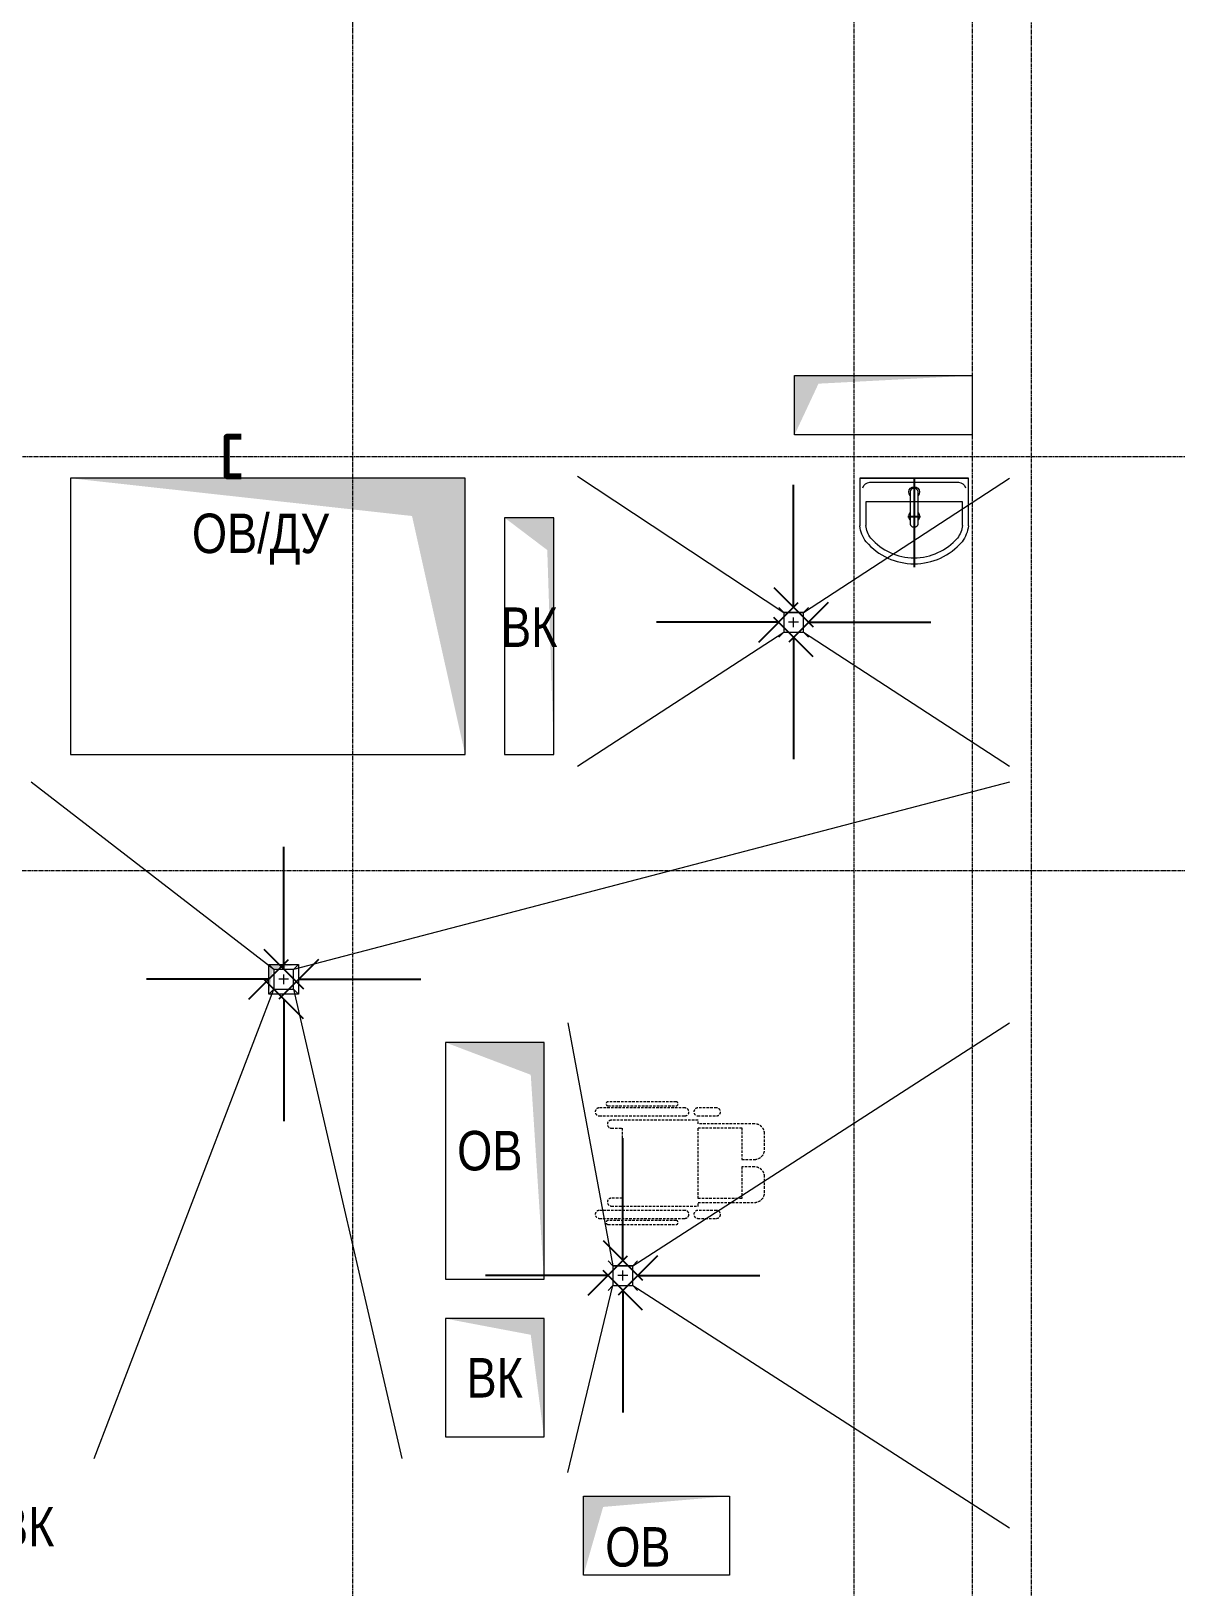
# Model space of a CAD drawing. Header units: millimetres. Extents: x -231292 to 573618, y -153144 to 564035.
# Drawn here: x -173445 to -167642, y 170765 to 178652 of the extents above; entities that cross this region are included whole.
import ezdxf

# ---------------------------------------------------------------- set-up
doc = ezdxf.new("R2010")
doc.units = ezdxf.units.MM
doc.linetypes.add('CENTER2', pattern=[28.575, 19.05, -3.175, 3.175, -3.175])
doc.linetypes.add('DASHED', pattern=[19.05, 12.7, -6.35])
doc.layers.get('0').update_dxf_attribs({"color": 250})
doc.layers.get('Defpoints').update_dxf_attribs({"color": 250})
for name, color, linetype, lineweight in [('АИ_Сантехника', 250, 'Continuous', 0), ('АР_Отверстия', 250, 'Continuous', 9), ('АР_Сантехника_МГН', 250, 'Continuous', 0), ('ВК_Шахты', 5, 'Continuous', 9), ('КМ_Фахверки', 250, 'Continuous', 80), ('ОВ_Шахты', 250, 'Continuous', 5), ('РД_Оси_100', 250, 'Continuous', 0), ('РД_Разуклонка к трапам', 124, 'Continuous', 0)]:
    doc.layers.add(name, color=color, linetype=linetype, lineweight=lineweight)
doc.styles.add('style1', font='ARIALN.TTF')
doc.dimstyles.new('scale_100', dxfattribs={"dimtxt": 200, "dimasz": 125, "dimexe": 60, "dimexo": 100, "dimgap": 30, "dimtad": 1, "dimdec": 0, "dimdsep": 46, "dimtxsty": 'style1', "dimblk": 'OBLIQUE', "dimcen": 150, "dimdle": 60, "dimclrd": 256, "dimclre": 256, "dimclrt": 256, "dimadec": 0, "dimazin": 0, "dimtfac": 1, "dimtdec": 0, "dimtmove": 1, "dimatfit": 3, "dimldrblk": 'OBLIQUE', "dimfxl": 1, "dimtolj": 1, "dimtzin": 0, "dimarcsym": 0})

# ---------------------------------------------------------------- blocks, each defined once
blk = doc.blocks.new('СОШ_2200_АР_ОСИ_М100_28.05.24')
at = {"layer": 'РД_Оси_100', "linetype": 'CENTER2'}
for p, q in [((49960, -6155), (49960, 139938.679)), ((71363.995, 19200), (33000, 19200))]:
    blk.add_line(p, q, dxfattribs=at)
for points in [[(52500, 139938.679), (52500, -5755), (52358.276, -6155)], [(53100, 139938.679), (53100, -5755), (52949.266, -6155)], [(53400, 70753.904), (53400, -5755), (53550, -6155)], [(33000, 21300), (71363.995, 21300)]]:
    blk.add_lwpolyline(points, dxfattribs=at)
blk = doc.blocks.new('otv')
at = {"linetype": 'Continuous'}
blk.add_lwpolyline([(0, -1), (0, 0), (1, 0), (1, -1)], close=True, dxfattribs=at)
blk.add_solid([(0, -1), (0, 0), (0.1346, -0.1366), (1, 0)], dxfattribs=at)
blk = doc.blocks.new('Ф_пеноблок 200')
at = {"layer": 'КМ_Фахверки'}
blk.add_lwpolyline([(0, -75), (0, 0), (200, 0), (200, -75)], dxfattribs=at)
blk = doc.blocks.new('_Oblique')
at = {"color": 0, "linetype": 'ByBlock', "lineweight": -2}
blk.add_line((-0.5, -0.5), (0.5, 0.5), dxfattribs=at)
blk = doc.blocks.new('A$Cd7e03b91')
at = {"layer": 'РД_Разуклонка к трапам', "lineweight": 0}
for p, q in [((-100, 100), (-150, 150)), ((-50, 0), (50, 0)), ((0, -50), (0, 50)), ((100, 100), (150, 150)), ((-100, -100), (-150, -150)), ((100, -100), (150, -150))]:
    blk.add_line(p, q, dxfattribs=at)
blk.add_lwpolyline([(-100, 100), (100, 100), (100, -100), (-100, -100), (-100, 100)], dxfattribs=at)
blk.add_lwpolyline([(-100, 100), (100, 100), (100, -100), (-100, -100), (-100, 100)], dxfattribs=at)
blk = doc.blocks.new('Коляска')
at = {"layer": 'АИ_Сантехника', "linetype": 'DASHED', "lineweight": 0}
for p, q in [((-279.8, 116.6), (-279.8, -318.4)), ((-239.8, -318.4), (-239.8, 116.6)), ((239.8, 116.6), (239.8, -318.4)), ((279.8, -318.4), (279.8, 116.6)), ((-310.9, 71.7), (-310.9, -273.5)), ((-290.9, -273.5), (-290.9, 71.7)), ((-217.5, 55), (-217.5, -385)), ((-177.5, 0), (-177.5, 55)), ((177.5, 0), (-177.5, 0)), ((177.5, 55), (177.5, 0)), ((217.5, -385), (217.5, 55)), ((290.9, 71.7), (290.9, -273.5)), ((310.9, -273.5), (310.9, 71.7)), ((-279.8, -383.4), (-279.8, -478.4)), ((-239.8, -478.4), (-239.8, -383.4)), ((-217.5, -385), (-199, -385)), ((-199, -385), (-199, -671.7)), ((-179, -606.7), (-179, -385)), ((-179, -385), (179, -385)), ((179, -385), (179, -606.7)), ((199, -671.7), (199, -385)), ((199, -385), (217.5, -385)), ((239.8, -383.4), (239.8, -478.4)), ((279.8, -478.4), (279.8, -383.4)), ((-19, -606.7), (-179, -606.7)), ((-19, -671.7), (-19, -606.7)), ((179, -606.7), (19, -606.7)), ((19, -606.7), (19, -671.7)), ((-149, -721.7), (-69, -721.7)), ((69, -721.7), (149, -721.7))]:
    blk.add_line(p, q, dxfattribs=at)
for centre, radius, start, end in [((-300.9, 71.7), 10, 0, 180), ((-259.8, 116.6), 20, 0, 180), ((259.8, 116.6), 20, 0, 180), ((300.9, 71.7), 10, 0, 180), ((-197.5, 55), 20, 0, 180), ((197.5, 55), 20, 0, 180), ((-300.9, -273.5), 10, 180, 0), ((300.9, -273.5), 10, 180, 0), ((-259.8, -318.4), 20, 180, 0), ((-259.8, -383.4), 20, 0, 180), ((259.8, -318.4), 20, 180, 0), ((259.8, -383.4), 20, 0, 180), ((-259.8, -478.4), 20, 180, 0), ((259.8, -478.4), 20, 180, 0), ((-149, -671.7), 50, 180, 270), ((-69, -671.7), 50, 270, 0), ((69, -671.7), 50, 180, 270), ((149, -671.7), 50, 270, 0)]:
    blk.add_arc(centre, radius, start, end, dxfattribs=at)
blk = doc.blocks.new('Раковина 550х435')
for points in [[(-321.9, -242.7, -0.459952), (-321.9, 242.7)], [(-302.8, -219.5, -0.458637), (-302.8, 219.5)]]:
    blk.add_lwpolyline(points, format="xyb")
for points in [[(-241.8, 275), (0, 275), (0, -275), (-241.8, -275)], [(-240.2, 245), (-120, 245), (-120, -245), (-240.2, -245)], [(0, -275), (0, 275)], [(-20, -224.7), (-20, 224.7)]]:
    blk.add_lwpolyline(points)
for centre, radius, start, end in [((-226.7, 122.1), 153.6, 95.62187, 128.26685), ((-226.7, 122.1), 123.6, 95.62187, 128.26685), ((-59.6, 221.7), 39.7, 4.35212, 73.11896), ((-193, 0), 27, 47.79455, 132.20545), ((-70, 0), 27, 227.79455, 132.20545), ((-193, 0), 27, 227.79455, 312.20545), ((-226.7, -122.1), 123.6, 231.73315, 264.37813), ((-59.6, -221.7), 39.7, 286.88104, 355.64788), ((-226.7, -122.1), 153.6, 231.73315, 264.37813)]:
    blk.add_arc(centre, radius, start, end)
blk.add_open_spline([(-232.3, 20), (-233.1, 20), (-233.9, 19.9), (-235.6, 19.6), (-236.4, 19.3), (-238, 18.6), (-238.8, 18.1), (-240.7, 16.8), (-241.7, 15.7), (-243.6, 13.4), (-244.4, 12.2), (-245.6, 9.4), (-246.1, 8), (-246.9, 5.2), (-247.1, 3.7), (-247.3, 1.6), (-247.3, 0.8), (-247.3, -0.6), (-247.3, -1.3), (-247.2, -2.7), (-247.1, -3.5), (-246.7, -5.9), (-246.3, -7.7), (-244.9, -11.1), (-244.1, -12.7), (-242.2, -15.3), (-241.2, -16.3), (-238.9, -18.1), (-237.7, -18.8), (-235.4, -19.6), (-234.4, -19.9), (-233.2, -20), (-233, -20), (-232.8, -20), (-232.7, -20), (-232.6, -20), (-232.5, -20), (-232.3, -20), (-232.3, -20), (-232.3, -20), (-232.3, -20), (-232.2, -20), (-232.2, -20), (-232.1, -20), (-232.1, -20), (-232, -20), (-231.9, -20), (-231.6, -20), (-231.4, -20), (-230.9, -20), (-230.6, -20), (-229.5, -20), (-228.8, -20), (-226.7, -20), (-225.2, -20), (-220.8, -20), (-217.9, -20), (-208.7, -20), (-202.4, -20), (-182.7, -20), (-168.5, -20), (-150.2, -20), (-147, -20), (-137.3, -20), (-130.6, -20), (-110.2, -20), (-95.8, -20), (-77.8, -20), (-74.7, -20), (-71.5, -20), (-71.2, -20), (-70.9, -20), (-70.8, -20), (-70.5, -20), (-70.4, -20), (-70.3, -20), (-70.2, -20), (-70.1, -20), (-70.1, -20), (-70, -20), (-70, -20), (-70, -20), (-70, -20), (-70, -20), (-70, -20), (-69.9, -20), (-69.9, -20), (-69.9, -20), (-69.8, -20), (-69.7, -20), (-69.7, -20), (-69.5, -20), (-69.3, -20), (-68.9, -20), (-68.6, -20), (-67.8, -19.9), (-67.2, -19.8), (-65.5, -19.5), (-64.3, -19.2), (-62, -18.4), (-60.9, -17.9), (-58.7, -16.6), (-57.7, -15.8), (-55.8, -14.1), (-54.9, -13.2), (-53.4, -11.2), (-52.7, -10.1), (-51.6, -7.9), (-51.1, -6.7), (-50.5, -4.4), (-50.2, -3.3), (-50, -1.5), (-50, -0.9), (-50, 0.1), (-50, 0.4), (-50, 1.2), (-50.1, 1.6), (-50.2, 2.7), (-50.3, 3.5), (-50.8, 5.7), (-51.3, 7.2), (-52.6, 10.1), (-53.5, 11.4), (-55.6, 13.9), (-56.8, 15.1), (-59.4, 17), (-60.8, 17.8), (-63.7, 19), (-65.2, 19.5), (-66.9, 19.8), (-67.1, 19.8), (-67.8, 19.9), (-68.3, 19.9), (-68.9, 20), (-69, 20), (-69.3, 20), (-69.5, 20), (-69.8, 20), (-69.9, 20), (-70, 20), (-70, 20), (-70, 20), (-70, 20), (-70.1, 20), (-70.1, 20), (-70.1, 20), (-70.2, 20), (-70.3, 20), (-70.4, 20), (-70.7, 20), (-70.8, 20), (-71.3, 20), (-71.7, 20), (-72.7, 20), (-73.4, 20), (-75.4, 20), (-76.7, 20), (-80.7, 20), (-83.4, 20), (-91.3, 20), (-96.4, 20), (-111.7, 20), (-121.5, 20), (-149.9, 20), (-167.5, 20), (-201.6, 20), (-217.8, 20), (-232.3, 20)], degree=3, knots=[0, 0, 0, 0, 0.153365, 0.153365, 0.30673, 0.30673, 0.460095, 0.460095, 0.703256, 0.703256, 0.946417, 0.946417, 1.189578, 1.189578, 1.432739, 1.432739, 1.565545, 1.565545, 1.691125, 1.691125, 1.816705, 1.816705, 2.111192, 2.111192, 2.405679, 2.405679, 2.645118, 2.645118, 2.884557, 2.884557, 3.077844, 3.077844, 3.107789, 3.107789, 3.118001, 3.118001, 3.138423, 3.138423, 3.141442, 3.141442, 3.141976, 3.141976, 3.142511, 3.142511, 3.143579, 3.143579, 3.145716, 3.145716, 3.14999, 3.14999, 3.158538, 3.158538, 3.175635, 3.175635, 3.209827, 3.209827, 3.278213, 3.278213, 3.414983, 3.414983, 3.688524, 3.688524, 3.745517, 3.745517, 3.859502, 3.859502, 4.087472, 4.087472, 4.133346, 4.133346, 4.136438, 4.136438, 4.138418, 4.138418, 4.140015, 4.140015, 4.140937, 4.140937, 4.141313, 4.141313, 4.141684, 4.141684, 4.142394, 4.142394, 4.143815, 4.143815, 4.146658, 4.146658, 4.152342, 4.152342, 4.163711, 4.163711, 4.186448, 4.186448, 4.231923, 4.231923, 4.322872, 4.322872, 4.504772, 4.504772, 4.686671, 4.686671, 4.86857, 4.86857, 5.05047, 5.05047, 5.232369, 5.232369, 5.414268, 5.414268, 5.596168, 5.596168, 5.695139, 5.695139, 5.756437, 5.756437, 5.817734, 5.817734, 5.940329, 5.940329, 6.172478, 6.172478, 6.404627, 6.404627, 6.636776, 6.636776, 6.868925, 6.868925, 7.101074, 7.101074, 7.139346, 7.139346, 7.215891, 7.215891, 7.233819, 7.233819, 7.269676, 7.269676, 7.283061, 7.283061, 7.283218, 7.283218, 7.283375, 7.283375, 7.28369, 7.28369, 7.28432, 7.28432, 7.285579, 7.285579, 7.288098, 7.288098, 7.293136, 7.293136, 7.303211, 7.303211, 7.323361, 7.323361, 7.363661, 7.363661, 7.444261, 7.444261, 7.605462, 7.605462, 7.927863, 7.927863, 8.283185, 8.283185, 8.283185, 8.283185])
at = {"layer": 'Defpoints'}
blk.add_line((-193, -32.4), (-193, 32.4), dxfattribs=at)
blk.add_lwpolyline([(0, 0), (-450, 0)], dxfattribs=at)

msp = doc.modelspace()

# ---------------------------------------------------------------- linework, layer by layer
at = {"layer": 'РД_Разуклонка к трапам', "ltscale": 2}
for points in [[(-170674.956, 176395.167), (-169629.955, 175705.166), (-169529.955, 175705.166), (-168484.956, 176385.166)], [(-170674.956, 174925.169), (-169629.955, 175605.166), (-169529.955, 175605.166), (-168484.955, 174925.169)], [(-168484.956, 174845.168), (-172114.62, 173895.168), (-172214.62, 173895.168), (-173444.956, 174845.169)], [(-173124.955, 171415.167), (-172214.62, 173795.168), (-172114.62, 173795.168), (-171564.957, 171415.167)], [(-170724.956, 173625.168), (-170495.635, 172393.327), (-170395.635, 172393.327), (-168484.956, 173625.168)], [(-170724.956, 171345.163), (-170495.635, 172293.327), (-170395.635, 172293.327), (-168484.956, 171065.163)]]:
    msp.add_lwpolyline(points, dxfattribs=at)

# ---------------------------------------------------------------- block references
at = {"layer": 'АИ_Сантехника', "xscale": -1, "rotation": 270}
msp.add_blockref('Раковина 550х435', (-168968.913, 176385.167), dxfattribs=at)
at = {"layer": 'АР_Отверстия', "color": 1}
for p, xscale, yscale in [((-171244.956, 176385.165), -2000, 1400), ((-170844.957, 173525.168), -500, 1200), ((-170644.956, 171225.163), 740, 400)]:
    msp.add_blockref('otv', p, dxfattribs=dict(at, xscale=xscale, yscale=yscale))
at = {"layer": 'АР_Сантехника_МГН', "rotation": 90.00000000000001}
msp.add_blockref('Коляска', (-170448.83, 172913.266), dxfattribs=at)
at = {"layer": 'ВК_Шахты'}
for p, xscale, yscale in [((-170794.956, 176185.165), -250, 1200), ((-172239.62, 173920.168), 150, 150), ((-170844.956, 172125.167), -500, 600)]:
    msp.add_blockref('otv', p, dxfattribs=dict(at, xscale=xscale, yscale=yscale))
at = {"layer": 'КМ_Фахверки', "xscale": -1, "rotation": 90}
msp.add_blockref('Ф_пеноблок 200', (-172454.956, 176595.168), dxfattribs=at)
at = {"layer": 'ОВ_Шахты', "color": 1, "xscale": 900, "yscale": 300, "zscale": 1400}
msp.add_blockref('otv', (-169574.956, 176905.697), dxfattribs=at)
at = {"layer": 'РД_Оси_100'}
msp.add_blockref('СОШ_2200_АР_ОСИ_М100_28.05.24', (-221774.956, 155195.168), dxfattribs=at)
at = {"layer": 'РД_Разуклонка к трапам', "color": 254, "ltscale": 2, "xscale": -0.5000000000000002, "yscale": 0.5000000000000002, "zscale": 0.5}
for p in [(-169579.955, 175655.166), (-172164.62, 173845.168), (-170445.635, 172343.327)]:
    msp.add_blockref('A$Cd7e03b91', p, dxfattribs=at)

# ---------------------------------------------------------------- texts
at = {"layer": 'АР_Отверстия', "char_height": 200, "attachment_point": 5, "style": 'style1'}
for s, insert, width in [('ОВ/ДУ', (-172282.229, 176077.002), 3740.42675), ('ОВ', (-171119.957, 172975.168), 1850), ('ОВ', (-170369.25, 170966.558), 1850)]:
    msp.add_mtext(s, dxfattribs=dict(at, insert=insert, width=width))
at = {"layer": 'ВК_Шахты', "char_height": 200, "attachment_point": 5, "style": 'style1'}
for insert, width in [((-170919.956, 175630.168), 250), ((-171094.956, 171825.167), 500), ((-173469.847, 171070.167), 600)]:
    msp.add_mtext('ВК', dxfattribs=dict(at, insert=insert, width=width))

# ---------------------------------------------------------------- leaders
at = {"layer": 'РД_Разуклонка к трапам', "color": 254, "ltscale": 2}
for points in [[(-169579.904, 175732.239), (-169579.904, 176351.518)], [(-169655.987, 175655.166), (-170275.266, 175655.166)], [(-169503.923, 175655.166), (-168884.644, 175655.166)], [(-169579.904, 175580.175), (-169579.904, 174960.896)], [(-172164.569, 173897.24), (-172164.569, 174516.519)], [(-172240.652, 173845.168), (-172859.931, 173845.168)], [(-172088.588, 173845.168), (-171469.309, 173845.168)], [(-172164.569, 173745.176), (-172164.569, 173125.897)], [(-170445.583, 172420.4), (-170445.583, 173039.679)], [(-170521.667, 172343.327), (-171140.946, 172343.327)], [(-170369.603, 172343.327), (-169750.324, 172343.327)], [(-170445.583, 172268.335), (-170445.583, 171649.057)]]:
    msp.add_leader(points, dimstyle='scale_100', override={"dimasz": 200, "dimgap": 30, "dimtad": 0}, dxfattribs=at)

doc.saveas('drawing.dxf')
